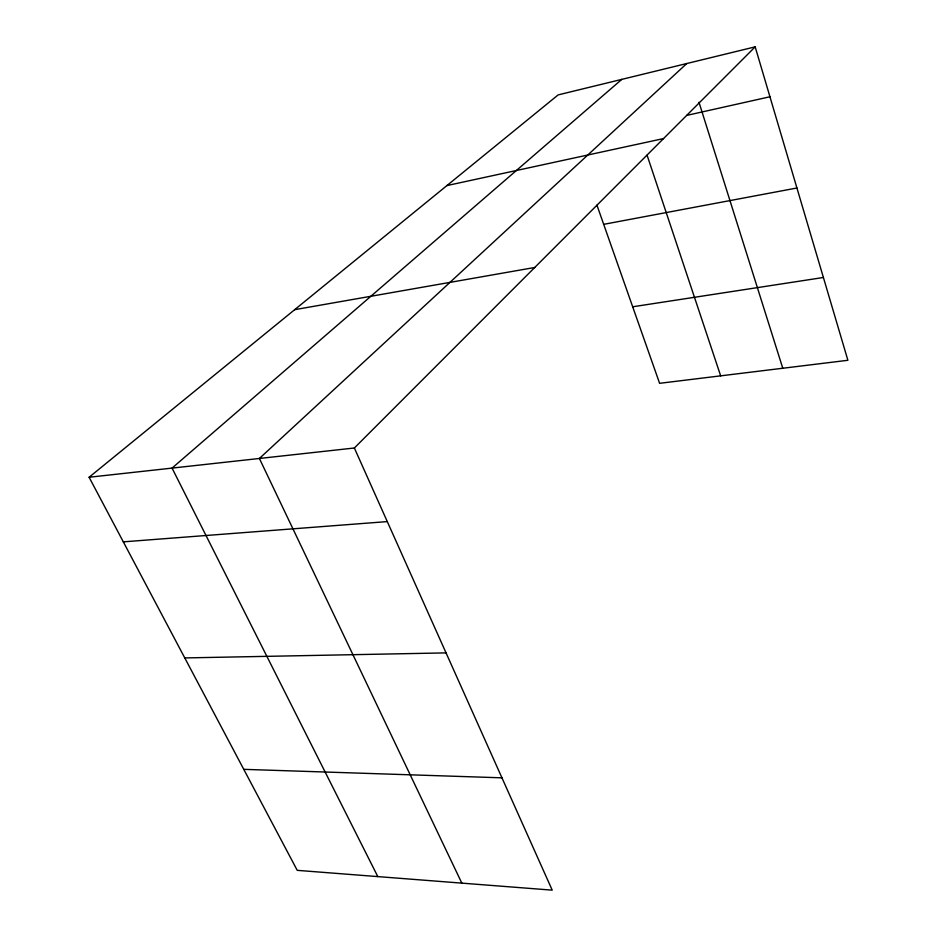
<?xml version="1.0" encoding="UTF-8"?>
<svg xmlns="http://www.w3.org/2000/svg" width="937" height="937" viewBox="0 0 937 937"><rect width="100%" height="100%" fill="white"/><g stroke="black" fill="none" stroke-linecap="round" stroke-linejoin="round"><path stroke-width="1.41" d="M354.362 448.003L552.221 890.15L297.24 870.344L89.109 477.249L354.362 448.003L755.175 46.85L847.891 360.288L659.601 383.315L596.928 205.121M686.786 63.529L259.397 458.474L461.824 883.122M621.805 79.376L172.057 468.102L377.81 876.599M89.109 477.249L558.159 94.895L755.175 46.85M686.61 115.427L769.945 96.769M446.902 185.585L663.525 138.582M603.686 224.341L796.93 187.997M294.675 309.678L534.734 267.478M632.686 306.786L823.4 277.493M123.321 541.855L387.297 521.593M184.776 657.926L446.047 652.89M243.761 769.347L501.963 777.827M647.069 155.144L720.67 375.854M698.99 102.285L782.782 368.253"/></g></svg>
